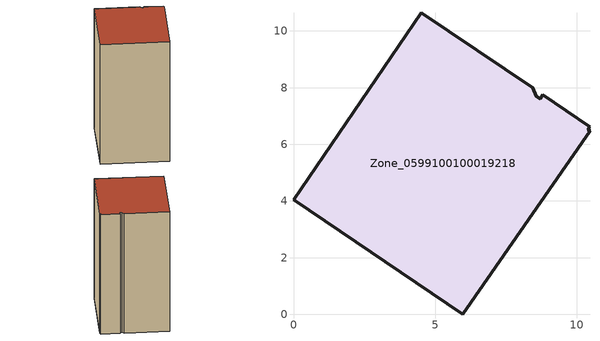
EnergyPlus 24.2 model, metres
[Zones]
Zone_0599100100019218
 floor ground (C_G): 10.46,6.47 5.98,0 0,4.04 4.51,10.65 8.44,7.99 8.56,7.69 8.7,7.61 8.8,7.75 10.46,6.63 10.39,6.52 z4.22
 wall outside (C_F): 4.51,10.65 0,4.04 5.98,0 10.46,6.47 10.39,6.52 10.46,6.63 8.8,7.75 8.7,7.61 8.56,7.69 8.44,7.99 4.51,10.65 z4.22:18.14
 roof outside (C_R): 5.98,0 10.46,6.47 10.39,6.52 10.46,6.63 8.8,7.75 8.7,7.61 8.56,7.69 8.44,7.99 4.51,10.65 0,4.04 z18.14
[BUILDING]
Pand.0599100100019218: North Axis=0; Terrain=City; Loads Convergence Tolerance Value=0.04; Temperature Convergence Tolerance Value=0.4; Solar Distribution=FullExterior; Maximum Number of Warmup Days=25; Minimum Number of Warmup Days=1
[Site:Location]
Rotterdam.The.Hague.AP_ZH_NLD Design_Conditions: Latitude=51.96; Longitude=4.45; Time Zone=1; Elevation=-4.5
[SITE:GROUNDTEMPERATURE:BUILDINGSURFACE]
18, 18, 18, 18, 18, 18, 18, 18, 18, 18, 18, 18
[MATERIAL] Thermal Absorptance=0.9; Solar Absorptance=0.7; Visible Absorptance=0.7
Name | Roughness | Thickness | Conductivity | Density | Specific Heat
G.TI.2015-2018 | MediumSmooth | 0.15 | 0.0428571 | 540 | 1210
F.TI.2015-2018 | Rough | 0.3 | 0.0666667 | 1920 | 840
R.TI.2015-2018 | MediumRough | 0.2 | 0.0333333 | 1500 | 1000
[CONSTRUCTION]
C_G: G.TI.2015-2018
C_F: F.TI.2015-2018
C_R: R.TI.2015-2018
[ZONE]
Zone_0599100100019218: Type=1; Multiplier=1; Ceiling Height=Autocalculate; Volume=Autocalculate; Floor Area=autocalculate; Part of Total Floor Area=Yes
[ZONEINFILTRATION:DESIGNFLOWRATE]
Infil_Zone_0599100100019218: Zone or ZoneList or Space or SpaceList=Zone_0599100100019218; Schedule=AlwaysOn; Design Flow Rate Calculation Method=Flow/Area; Flow Rate per Floor Area=0.0015; Constant Term Coefficient=1; Temperature Term Coefficient=0; Velocity Term Coefficient=0; Velocity Squared Term Coefficient=0
[HVACTEMPLATE:ZONE:IDEALLOADSAIRSYSTEM]
Zone_0599100100019218: Maximum Heating Supply Air Temperature=50; Minimum Cooling Supply Air Temperature=13; Maximum Heating Supply Air Humidity Ratio=0.0156; Minimum Cooling Supply Air Humidity Ratio=0.0077; Heating Limit=NoLimit; Cooling Limit=NoLimit; Dehumidification Control Type=ConstantSensibleHeatRatio; Cooling Sensible Heat Ratio=0.7; Dehumidification Setpoint=60; Humidification Control Type=None; Humidification Setpoint=30; Outdoor Air Method=None; Outdoor Air Flow Rate per Person=0.00944; Outdoor Air Flow Rate per Zone Floor Area=0; Outdoor Air Flow Rate per Zone=0; Demand Controlled Ventilation Type=None; Outdoor Air Economizer Type=NoEconomizer; Heat Recovery Type=None; Sensible Heat Recovery Effectiveness=0.7; Latent Heat Recovery Effectiveness=0.65
[ZONECONTROL:THERMOSTAT]
ThermostatControl_Zone_0599100100019218: Zone or ZoneList=Zone_0599100100019218; Control Type Schedule=DualSetpointControlType; Control 1=Thermostat_Zone_0599100100019218; Temperature Difference Between Cutout And Setpoint=0
[THERMOSTATSETPOINT:DUALSETPOINT]
Thermostat_Zone_0599100100019218: Heating Setpoint Temperature Schedule=HeatingSetpoint_Zone_0599100100019218; Cooling Setpoint Temperature Schedule=CoolingSetpoint_Zone_0599100100019218
[SCHEDULE:COMPACT]
HeatingSetpoint_Zone_0599100100019218: Through: 12/31, For: AllDays, Until: 24:00, 21
CoolingSetpoint_Zone_0599100100019218: Through: 12/31, For: AllDays, Until: 24:00, 24
DualSetpointControlType: Through: 12/31, For: AllDays, Until: 24:00, 4
AlwaysOn: Through: 12/31, For: AllDays, Until: 24:00, 1
